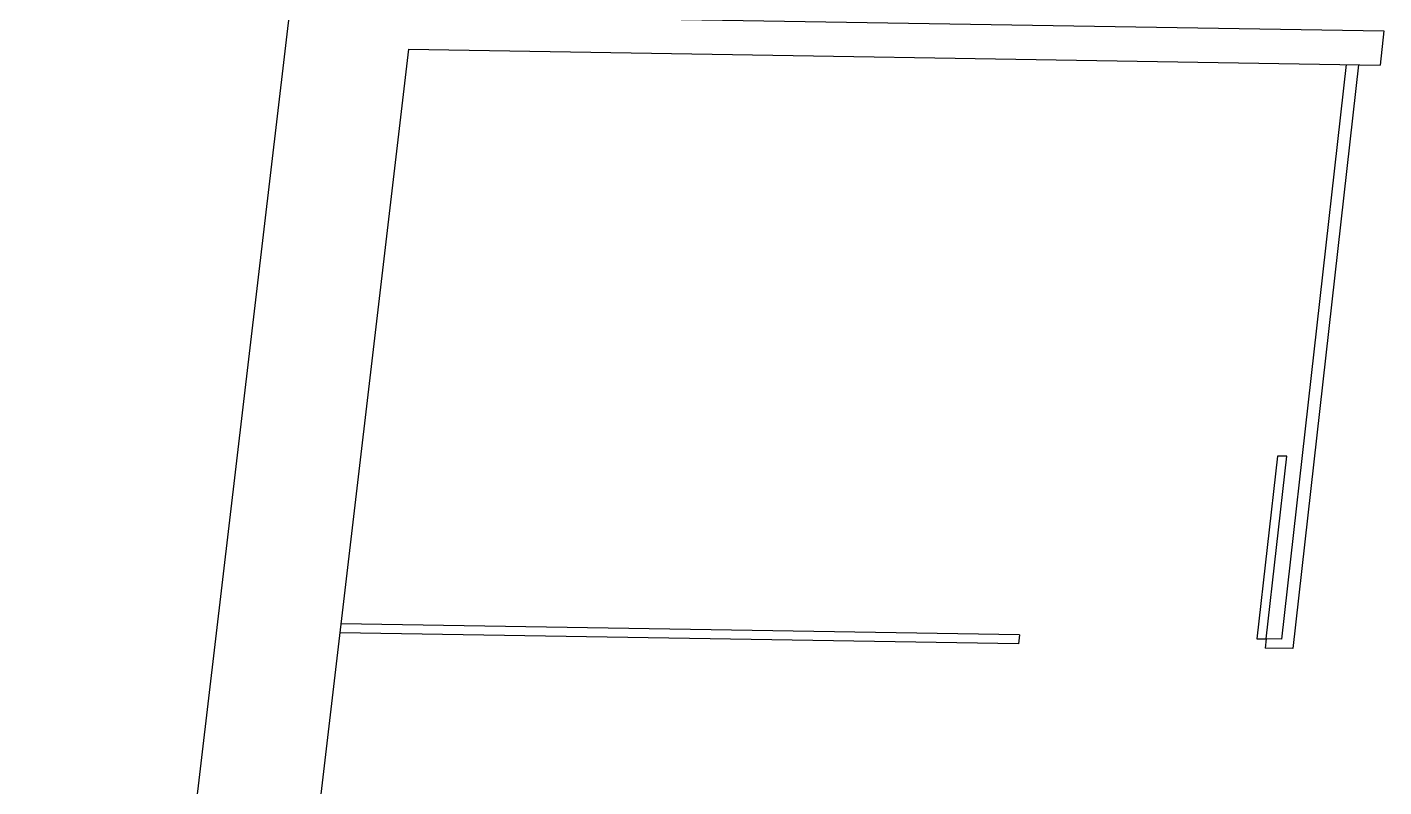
# Model space of a CAD drawing. Extents: x -68 to 264, y 51 to 115.
# Drawn here: x -64.64 to -59.59, y 71.95 to 74.78 of the extents above; entities that cross this region are included whole.
import ezdxf

# ---------------------------------------------------------------- set-up
doc = ezdxf.new("R2010")
doc.units = 0
doc.layers.get('0').update_dxf_attribs({"linetype": 'CONTINUOUS'})

msp = doc.modelspace()

# ---------------------------------------------------------------- linework, layer by layer
for p, q in [((-62.0331, 88.6589), (-64.6411, 66.565)), ((-62.1089, 88.0166), (-64.6411, 66.565)), ((-63.2082, 74.8218), (-59.5944, 74.7628)), ((-59.5944, 74.7628), (-59.6086, 74.636)), ((-63.223, 74.6951), (-64.0785, 67.4093)), ((-63.223, 74.6951), (-59.6086, 74.636)), ((-59.7344, 74.6381), (-59.975, 72.5016)), ((-59.6887, 74.6373), (-59.9329, 72.4668)), ((-59.9902, 73.1824), (-60.0667, 72.5031)), ((-60.0323, 72.5025), (-59.9558, 73.1818)), ((-59.9558, 73.1818), (-59.9902, 73.1824)), ((-60.954, 72.4835), (-63.4778, 72.5249)), ((-60.9501, 72.5175), (-63.4739, 72.5589)), ((-60.9501, 72.5175), (-60.954, 72.4835)), ((-60.0667, 72.5031), (-60.0323, 72.5025)), ((-60.0323, 72.5025), (-60.0361, 72.4685)), ((-59.975, 72.5016), (-60.0323, 72.5025)), ((-59.9329, 72.4668), (-60.0361, 72.4685))]:
    msp.add_line(p, q)

doc.saveas('drawing.dxf')
